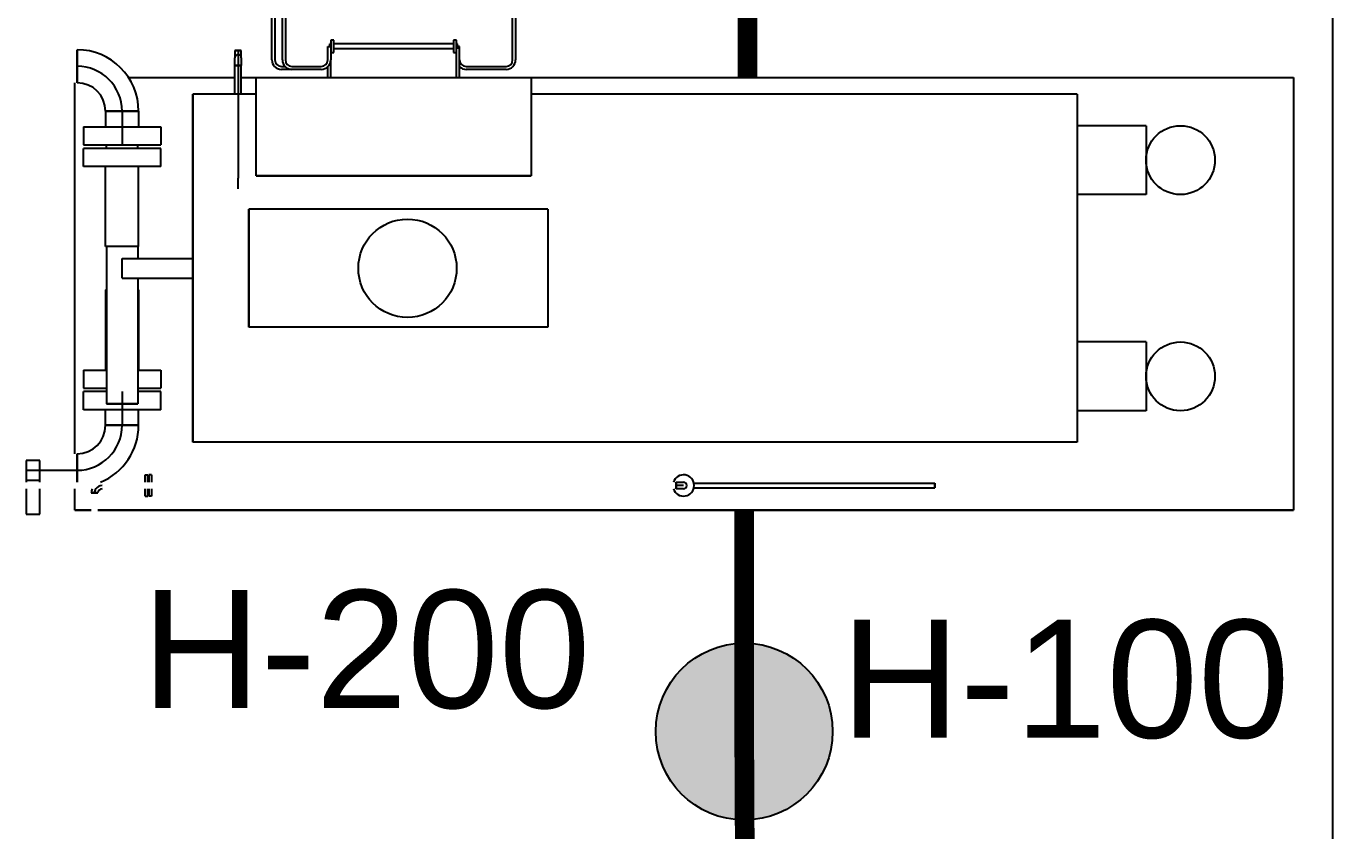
# Model space of a CAD drawing. Header units: inches. Extents: x 517790 to 538444, y 301815 to 302461.
# Drawn here: x 517890.59 to 517896.87, y 302296.52 to 302300.38 of the extents above; entities that cross this region are included whole.
import ezdxf

# ---------------------------------------------------------------- set-up
doc = ezdxf.new("R2010")
doc.units = ezdxf.units.IN
doc.header["$MEASUREMENT"] = 0
doc.linetypes.add('BLAST PROOF PARTITION-EMBED 1_DWG$0$DIVIDE2', pattern=[0.625, 0.25, -0.125, 0, -0.125, 0, -0.125])
for name, color, linetype in [('电气-接地设计-接地线', 3, '接地线'), ('硅胶总平面底图 工艺装置区', 253, 'Continuous'), ('硅胶总平面底图0804', 253, 'Continuous')]:
    doc.layers.add(name, color=color, linetype=linetype)
doc.styles.add('EESLTYPE', font='TXT.shx')
doc.styles.get("Standard").update_dxf_attribs({"font": 'arial.ttf'})
doc.linetypes.add('接地线', pattern='A,500,["/",EESLTYPE,S=200,R=0,X=0,Y=-100],-200,60,-200', length=960)

# ---------------------------------------------------------------- blocks, each defined once
blk = doc.blocks.new('PTJD2')
at = {"linetype": 'Continuous'}
blk.add_hatch(color=0, dxfattribs=at).paths.add_polyline_path([(150, 0, 1), (-150, 0, 1)])
at = {"color": 0, "linetype": 'Continuous'}
blk.add_circle((0, 0), 150, dxfattribs=at)

msp = doc.modelspace()

# ---------------------------------------------------------------- linework, layer by layer
at = {"layer": '电气-接地设计-接地线', "color": 1, "linetype": '接地线', "ltscale": 0.005, "const_width": 0.0944}
for points in [[(517894.0556, 302300.1375), (517894.0556, 302305.9905)], [(517894.0392, 302296.997), (517894.0392, 302298.0607)], [(517894.0465, 302295.4989), (517894.0392, 302296.997)]]:
    msp.add_lwpolyline(points, dxfattribs=at)
at = {"layer": '硅胶总平面底图 工艺装置区', "linetype": 'BLAST PROOF PARTITION-EMBED 1_DWG$0$DIVIDE2', "lineweight": -3, "ltscale": 400}
msp.add_line((517896.8661, 302291.2639), (517896.8661, 302348.8476), dxfattribs=at)
at = {"layer": '硅胶总平面底图 工艺装置区', "color": 253, "linetype": 'Continuous', "lineweight": -3}
for p, q in [((517891.7707, 302300.2226), (517891.7707, 302300.5103)), ((517891.785, 302300.5103), (517891.785, 302300.2226)), ((517891.821, 302300.2226), (517891.821, 302300.5103)), ((517891.8354, 302300.5103), (517891.8354, 302300.2226)), ((517892.9267, 302300.2226), (517892.9267, 302300.5103)), ((517892.9411, 302300.5103), (517892.9411, 302300.2226)), ((517892.0536, 302300.3173), (517892.0536, 302300.2573)), ((517892.068, 302300.3173), (517892.0536, 302300.3173)), ((517892.068, 302300.2573), (517892.068, 302300.3173)), ((517892.6438, 302300.3173), (517892.6438, 302300.2573)), ((517892.6582, 302300.3173), (517892.6438, 302300.3173)), ((517892.6582, 302300.2573), (517892.6582, 302300.3173)), ((517890.8355, 302300.1124), (517890.8355, 302300.2712)), ((517890.8355, 302300.2712), (517890.8355, 302300.1124)), ((517891.6082, 302300.2678), (517891.5925, 302300.2678)), ((517891.5925, 302300.2678), (517891.5925, 302300.2319)), ((517891.5925, 302300.2678), (517891.624, 302300.2678)), ((517891.6082, 302300.2678), (517891.6082, 302300.2678)), ((517891.6082, 302300.2678), (517891.6082, 302300.2678)), ((517891.6082, 302300.2678), (517891.6082, 302300.2476)), ((517891.624, 302300.2678), (517891.6082, 302300.2678)), ((517891.624, 302300.2319), (517891.624, 302300.2678)), ((517892.0392, 302300.2873), (517892.0536, 302300.2873)), ((517892.0392, 302300.2226), (517892.0392, 302300.2873)), ((517892.0488, 302300.2873), (517892.0488, 302300.2993)), ((517892.0536, 302300.2993), (517892.0488, 302300.2993)), ((517892.0536, 302300.2573), (517892.068, 302300.2573)), ((517892.0536, 302300.2573), (517892.0536, 302300.2226)), ((517892.6438, 302300.2993), (517892.068, 302300.2993)), ((517892.6438, 302300.2753), (517892.068, 302300.2753)), ((517892.6438, 302300.2573), (517892.6582, 302300.2573)), ((517892.663, 302300.2993), (517892.6582, 302300.2993)), ((517892.6582, 302300.1375), (517892.6582, 302300.2573)), ((517892.663, 302300.2788), (517892.663, 302300.2993)), ((517892.6726, 302300.2873), (517892.663, 302300.2873)), ((517892.663, 302300.2756), (517892.663, 302300.2788)), ((517892.6726, 302300.1375), (517892.6726, 302300.2873)), ((517890.8355, 302300.1918), (517890.8355, 302300.1918)), ((517890.8355, 302300.1918), (517890.8355, 302300.1918)), ((517891.5925, 302300.1959), (517891.5925, 302300.2319)), ((517891.624, 302300.1959), (517891.5925, 302300.1959)), ((517891.5925, 302300.1959), (517891.624, 302300.1959)), ((517891.5925, 302300.0572), (517891.5925, 302300.1959)), ((517891.6082, 302300.2476), (517891.6082, 302300.2319)), ((517891.6082, 302300.2319), (517891.6082, 302300.1959)), ((517891.6082, 302300.1959), (517891.6082, 302300.1959)), ((517891.6082, 302300.1959), (517891.6082, 302300.1959)), ((517891.6082, 302300.1959), (517891.6082, 302300.0572)), ((517891.624, 302300.2319), (517891.624, 302300.1959)), ((517891.624, 302300.0572), (517891.624, 302300.1959)), ((517891.8162, 302300.1914), (517891.8333, 302300.1914)), ((517891.8666, 302300.1914), (517892.008, 302300.1914)), ((517892.0392, 302300.1375), (517892.0392, 302300.1893)), ((517892.0536, 302300.1375), (517892.0536, 302300.2226)), ((517892.7038, 302300.1914), (517892.8956, 302300.1914)), ((517891.0826, 302300.1375), (517891.5925, 302300.1375)), ((517891.0826, 302300.1375), (517891.5925, 302300.1375)), ((517891.624, 302300.1375), (517891.6951, 302300.1375)), ((517891.624, 302300.1375), (517891.6951, 302300.1375)), ((517891.6951, 302299.6655), (517891.6951, 302300.1375)), ((517891.6951, 302299.6655), (517891.6951, 302300.1375)), ((517891.6951, 302300.1375), (517893.0167, 302300.1375)), ((517891.6951, 302300.1375), (517893.0167, 302300.1375)), ((517891.8666, 302300.177), (517891.8162, 302300.177)), ((517892.008, 302300.177), (517891.8666, 302300.177)), ((517892.8956, 302300.177), (517892.7038, 302300.177)), ((517893.0167, 302300.1375), (517893.0167, 302299.6655)), ((517893.0167, 302300.1375), (517893.0167, 302299.6655)), ((517893.0167, 302300.1375), (517896.6775, 302300.1375)), ((517893.0167, 302300.1375), (517896.6775, 302300.1375)), ((517896.6775, 302300.1375), (517896.6775, 302298.0607)), ((517896.6775, 302300.1375), (517896.6775, 302298.0607)), ((517890.8247, 302298.3312), (517890.8247, 302300.1124)), ((517890.8247, 302298.3312), (517890.8247, 302300.1124)), ((517891.3911, 302298.3863), (517891.3911, 302300.0572)), ((517891.3911, 302300.0572), (517891.3911, 302298.3863)), ((517891.6951, 302300.0572), (517891.3911, 302300.0572)), ((517891.6082, 302300.0572), (517891.6082, 302299.6544)), ((517895.6391, 302300.0572), (517893.0167, 302300.0572)), ((517895.6391, 302300.0572), (517895.6391, 302298.3863)), ((517895.6391, 302300.0572), (517895.6391, 302298.3863)), ((517890.9718, 302299.976), (517891.0513, 302299.976)), ((517890.9718, 302299.976), (517890.9718, 302299.9011)), ((517891.1307, 302299.976), (517890.9718, 302299.976)), ((517891.0513, 302299.976), (517891.0513, 302299.8141)), ((517891.0513, 302299.976), (517891.1307, 302299.976)), ((517891.0513, 302299.976), (517891.0513, 302299.976)), ((517891.0513, 302299.976), (517891.0513, 302299.976)), ((517891.1307, 302299.976), (517891.1307, 302299.9011)), ((517890.8654, 302299.9011), (517891.0513, 302299.9011)), ((517890.8654, 302299.9011), (517890.8654, 302299.8141)), ((517891.0513, 302299.9011), (517891.2371, 302299.9011)), ((517891.2371, 302299.9011), (517891.2371, 302299.8141)), ((517895.9695, 302299.9062), (517895.6391, 302299.9062)), ((517895.9695, 302299.9062), (517895.9695, 302299.5758)), ((517895.9695, 302299.9062), (517895.9695, 302299.5758)), ((517890.8654, 302299.8141), (517891.0513, 302299.8141)), ((517890.9758, 302299.7976), (517890.9758, 302299.8141)), ((517891.0513, 302299.8141), (517891.2371, 302299.8141)), ((517891.1268, 302299.7976), (517891.1268, 302299.8141)), ((517891.2371, 302299.7976), (517890.8654, 302299.7976)), ((517890.8654, 302299.7107), (517890.8654, 302299.7976)), ((517891.2371, 302299.7107), (517891.2371, 302299.7976)), ((517891.2371, 302299.7107), (517890.8654, 302299.7107)), ((517890.9718, 302299.3256), (517890.9718, 302299.7107)), ((517891.1307, 302299.3256), (517891.1307, 302299.7107)), ((517891.6082, 302299.6036), (517891.6082, 302299.6544)), ((517893.0167, 302299.6655), (517891.6951, 302299.6655)), ((517891.6951, 302299.6655), (517893.0167, 302299.6655)), ((517895.9695, 302299.5758), (517895.6391, 302299.5758)), ((517891.6606, 302298.9386), (517891.6606, 302299.505)), ((517891.6606, 302299.505), (517891.6606, 302298.9386)), ((517893.0954, 302299.505), (517891.6606, 302299.505)), ((517893.0954, 302299.505), (517893.0954, 302298.9386)), ((517893.0954, 302299.505), (517893.0954, 302298.9386)), ((517891.1307, 302299.3256), (517890.9718, 302299.3256)), ((517890.9758, 302299.3256), (517890.9758, 302298.5704)), ((517891.1268, 302299.3256), (517891.1268, 302299.269)), ((517891.0513, 302299.1746), (517891.0513, 302299.269)), ((517891.0513, 302299.1746), (517891.0513, 302299.269)), ((517891.0513, 302299.269), (517891.3911, 302299.269)), ((517891.0513, 302299.1746), (517891.3911, 302299.1746)), ((517891.1268, 302299.1746), (517891.1268, 302298.5704)), ((517890.9718, 302299.1179), (517890.9758, 302299.1179)), ((517890.9718, 302299.1179), (517890.9718, 302298.7329)), ((517891.1268, 302299.1179), (517891.1307, 302299.1179)), ((517891.1307, 302299.1179), (517891.1307, 302298.7329)), ((517893.0954, 302298.9386), (517891.6606, 302298.9386)), ((517895.9695, 302298.8678), (517895.6391, 302298.8678)), ((517895.9695, 302298.8678), (517895.9695, 302298.5374)), ((517895.9695, 302298.8678), (517895.9695, 302298.5374)), ((517890.8654, 302298.7329), (517890.9758, 302298.7329)), ((517890.8654, 302298.7329), (517890.8654, 302298.6459)), ((517891.1268, 302298.7329), (517891.2371, 302298.7329)), ((517891.2371, 302298.7329), (517891.2371, 302298.6459)), ((517890.8654, 302298.6459), (517890.9758, 302298.6459)), ((517890.9758, 302298.6294), (517890.8654, 302298.6294)), ((517890.8654, 302298.5425), (517890.8654, 302298.6294)), ((517891.0513, 302298.6294), (517891.0513, 302298.5704)), ((517891.1268, 302298.6459), (517891.2371, 302298.6459)), ((517891.2371, 302298.6294), (517891.1268, 302298.6294)), ((517891.2371, 302298.5425), (517891.2371, 302298.6294)), ((517891.0513, 302298.5704), (517890.9758, 302298.5704)), ((517890.9758, 302298.5704), (517891.0513, 302298.5704)), ((517891.0513, 302298.5704), (517891.0513, 302298.4676)), ((517891.1268, 302298.5704), (517891.0513, 302298.5704)), ((517891.0513, 302298.5704), (517891.1268, 302298.5704)), ((517891.0513, 302298.5425), (517890.8654, 302298.5425)), ((517890.9718, 302298.4676), (517890.9718, 302298.5425)), ((517891.2371, 302298.5425), (517891.0513, 302298.5425)), ((517891.1307, 302298.4676), (517891.1307, 302298.5425)), ((517895.9695, 302298.5374), (517895.6391, 302298.5374)), ((517891.0513, 302298.4676), (517890.9718, 302298.4676)), ((517890.9718, 302298.4676), (517891.1307, 302298.4676)), ((517891.1307, 302298.4676), (517891.0513, 302298.4676)), ((517891.0513, 302298.4676), (517891.0513, 302298.4676)), ((517891.0513, 302298.4676), (517891.0513, 302298.4676)), ((517895.6391, 302298.3863), (517891.3911, 302298.3863)), ((517890.8355, 302298.1944), (517890.8355, 302298.3312)), ((517890.8355, 302298.3312), (517890.8355, 302298.1944)), ((517890.6565, 302298.299), (517890.5905, 302298.299)), ((517890.6565, 302298.299), (517890.5905, 302298.299)), ((517890.5905, 302298.299), (517890.5905, 302298.2046)), ((517890.5905, 302298.299), (517890.5905, 302298.2046)), ((517890.5905, 302298.2518), (517890.6565, 302298.2518)), ((517890.6565, 302298.2046), (517890.6565, 302298.299)), ((517890.6565, 302298.2046), (517890.6565, 302298.299)), ((517890.6565, 302298.2518), (517890.8355, 302298.2518)), ((517890.8355, 302298.2518), (517890.8355, 302298.2518)), ((517890.8355, 302298.2518), (517890.8355, 302298.2518)), ((517890.5905, 302298.2046), (517890.5905, 302298.1944)), ((517890.5905, 302298.2046), (517890.5905, 302298.1944)), ((517890.5905, 302298.2046), (517890.6565, 302298.2046)), ((517890.5905, 302298.2046), (517890.6565, 302298.2046)), ((517890.6565, 302298.1944), (517890.6565, 302298.2046)), ((517890.6565, 302298.1944), (517890.6565, 302298.2046)), ((517891.1625, 302298.1944), (517891.1625, 302298.2296)), ((517891.1625, 302298.2296), (517891.1745, 302298.2296)), ((517891.1745, 302298.1944), (517891.1745, 302298.2296)), ((517891.1802, 302298.2296), (517891.1802, 302298.1944)), ((517891.1922, 302298.2296), (517891.1802, 302298.2296)), ((517891.1922, 302298.2296), (517891.1922, 302298.1944)), ((517893.7118, 302298.1629), (517893.7118, 302298.1944)), ((517893.7118, 302298.1944), (517893.7478, 302298.1944)), ((517893.7118, 302298.1944), (517893.7118, 302298.1629)), ((517893.7973, 302298.1905), (517894.9547, 302298.1905)), ((517894.9547, 302298.1905), (517894.9547, 302298.1669)), ((517894.9547, 302298.1669), (517894.9547, 302298.1905)), ((517890.5905, 302298.1629), (517890.5905, 302298.0405)), ((517890.5905, 302298.1629), (517890.5905, 302298.0405)), ((517890.6565, 302298.0405), (517890.6565, 302298.1629)), ((517890.6565, 302298.0405), (517890.6565, 302298.1629)), ((517890.8247, 302298.0607), (517890.8247, 302298.1629)), ((517890.8247, 302298.0607), (517890.8247, 302298.1629)), ((517890.9033, 302298.1427), (517890.9349, 302298.1427)), ((517890.9349, 302298.1427), (517890.9033, 302298.1427)), ((517890.9191, 302298.1427), (517890.9191, 302298.1427)), ((517890.9191, 302298.1427), (517890.9191, 302298.1427)), ((517891.1625, 302298.1277), (517891.1625, 302298.1629)), ((517891.1625, 302298.1277), (517891.1745, 302298.1277)), ((517891.1745, 302298.1277), (517891.1745, 302298.1629)), ((517891.1802, 302298.1629), (517891.1802, 302298.1277)), ((517891.1922, 302298.1277), (517891.1802, 302298.1277)), ((517891.1922, 302298.1629), (517891.1922, 302298.1277)), ((517893.7118, 302298.1787), (517893.7118, 302298.1787)), ((517893.7118, 302298.1787), (517893.7118, 302298.1787)), ((517893.7478, 302298.1787), (517893.7118, 302298.1787)), ((517893.7478, 302298.1629), (517893.7118, 302298.1629)), ((517893.7973, 302298.1669), (517894.9547, 302298.1669)), ((517890.9033, 302298.0607), (517890.8247, 302298.0607)), ((517890.8247, 302298.0607), (517890.9033, 302298.0607)), ((517896.6775, 302298.0607), (517890.9349, 302298.0607)), ((517890.9349, 302298.0607), (517896.6775, 302298.0607)), ((517890.5905, 302298.0405), (517890.6565, 302298.0405)), ((517890.5905, 302298.0405), (517890.6565, 302298.0405))]:
    msp.add_line(p, q, dxfattribs=at)
for centre, radius in [((517896.1347, 302299.741), 0.1652), ((517896.1347, 302299.741), 0.1652), ((517892.4221, 302299.2218), 0.236), ((517892.4221, 302299.2218), 0.236), ((517896.1347, 302298.7026), 0.1652), ((517896.1347, 302298.7026), 0.1652)]:
    msp.add_circle(centre, radius, dxfattribs=at)
for centre, radius, start, end in [((517890.8355, 302299.976), 0.2952, 0, 90), ((517890.8355, 302299.976), 0.2158, 0, 90), ((517891.6082, 302300.2319), 0.0158, 0, 180), ((517891.6082, 302300.2319), 0.0158, 0, 180), ((517891.8162, 302300.2226), 0.0456, 180, 270), ((517891.8162, 302300.2226), 0.0312, 180, 270), ((517891.8666, 302300.2226), 0.0456, 180, 270), ((517891.8666, 302300.2226), 0.0312, 180, 270), ((517892.008, 302300.2226), 0.0456, 270, 0), ((517892.008, 302300.2226), 0.0312, 270, 0), ((517892.7038, 302300.2226), 0.0312, 180, 270), ((517892.7038, 302300.2226), 0.0456, 226.82645, 270), ((517892.8956, 302300.2226), 0.0312, 270, 0), ((517892.8956, 302300.2226), 0.0456, 270, 0), ((517890.8355, 302299.976), 0.1364, 0, 90), ((517890.8355, 302298.4676), 0.2158, 270, 0), ((517890.8355, 302298.4676), 0.1364, 270, 0), ((517890.8355, 302298.4676), 0.2952, 292.29917, 0), ((517893.7478, 302298.1787), 0.051, 0, 161.97621), ((517893.7478, 302298.1787), 0.0158, 270, 90), ((517893.7478, 302298.1787), 0.0158, 0, 90), ((517890.9551, 302298.1427), 0.0517, 157.01449, 180), ((517890.9551, 302298.1427), 0.036, 145.82886, 180), ((517890.9551, 302298.1427), 0.036, 90, 145.82886), ((517890.9551, 302298.1427), 0.0202, 90, 180), ((517893.7478, 302298.1787), 0.051, 198.02379, 0), ((517893.7478, 302298.1787), 0.0158, 270, 0)]:
    msp.add_arc(centre, radius, start, end, dxfattribs=at)
at = {"layer": '硅胶总平面底图0804', "color": 253, "linetype": 'Continuous', "lineweight": 20}
for p, q in [((517896.8661, 302291.2639), (517896.8661, 302348.8476)), ((517896.8664, 302299.7376), (517896.8664, 302291.9026)), ((517896.8664, 302299.6626), (517896.8664, 302295.0412))]:
    msp.add_line(p, q, dxfattribs=at)
at = {"layer": '硅胶总平面底图0804', "color": 5, "linetype": 'Continuous', "lineweight": 20}
msp.add_line((517896.8664, 302306.9334), (517896.8664, 302299.7376), dxfattribs=at)

# ---------------------------------------------------------------- block references
at = {"layer": '电气-接地设计-接地线', "color": 1, "xscale": 0.002831987834461186, "yscale": 0.002831987834461186, "zscale": 0.000943995944820395}
msp.add_blockref('PTJD2', (517894.0392, 302296.997), dxfattribs=at)

# ---------------------------------------------------------------- texts
at = {"layer": '硅胶总平面底图 工艺装置区', "color": 9}
for s, p in [('H-200', (517891.146, 302297.1101)), ('H-100', (517894.504, 302296.9673))]:
    msp.add_text(s, height=0.5664, dxfattribs=at).set_placement(p)

doc.saveas('drawing.dxf')
